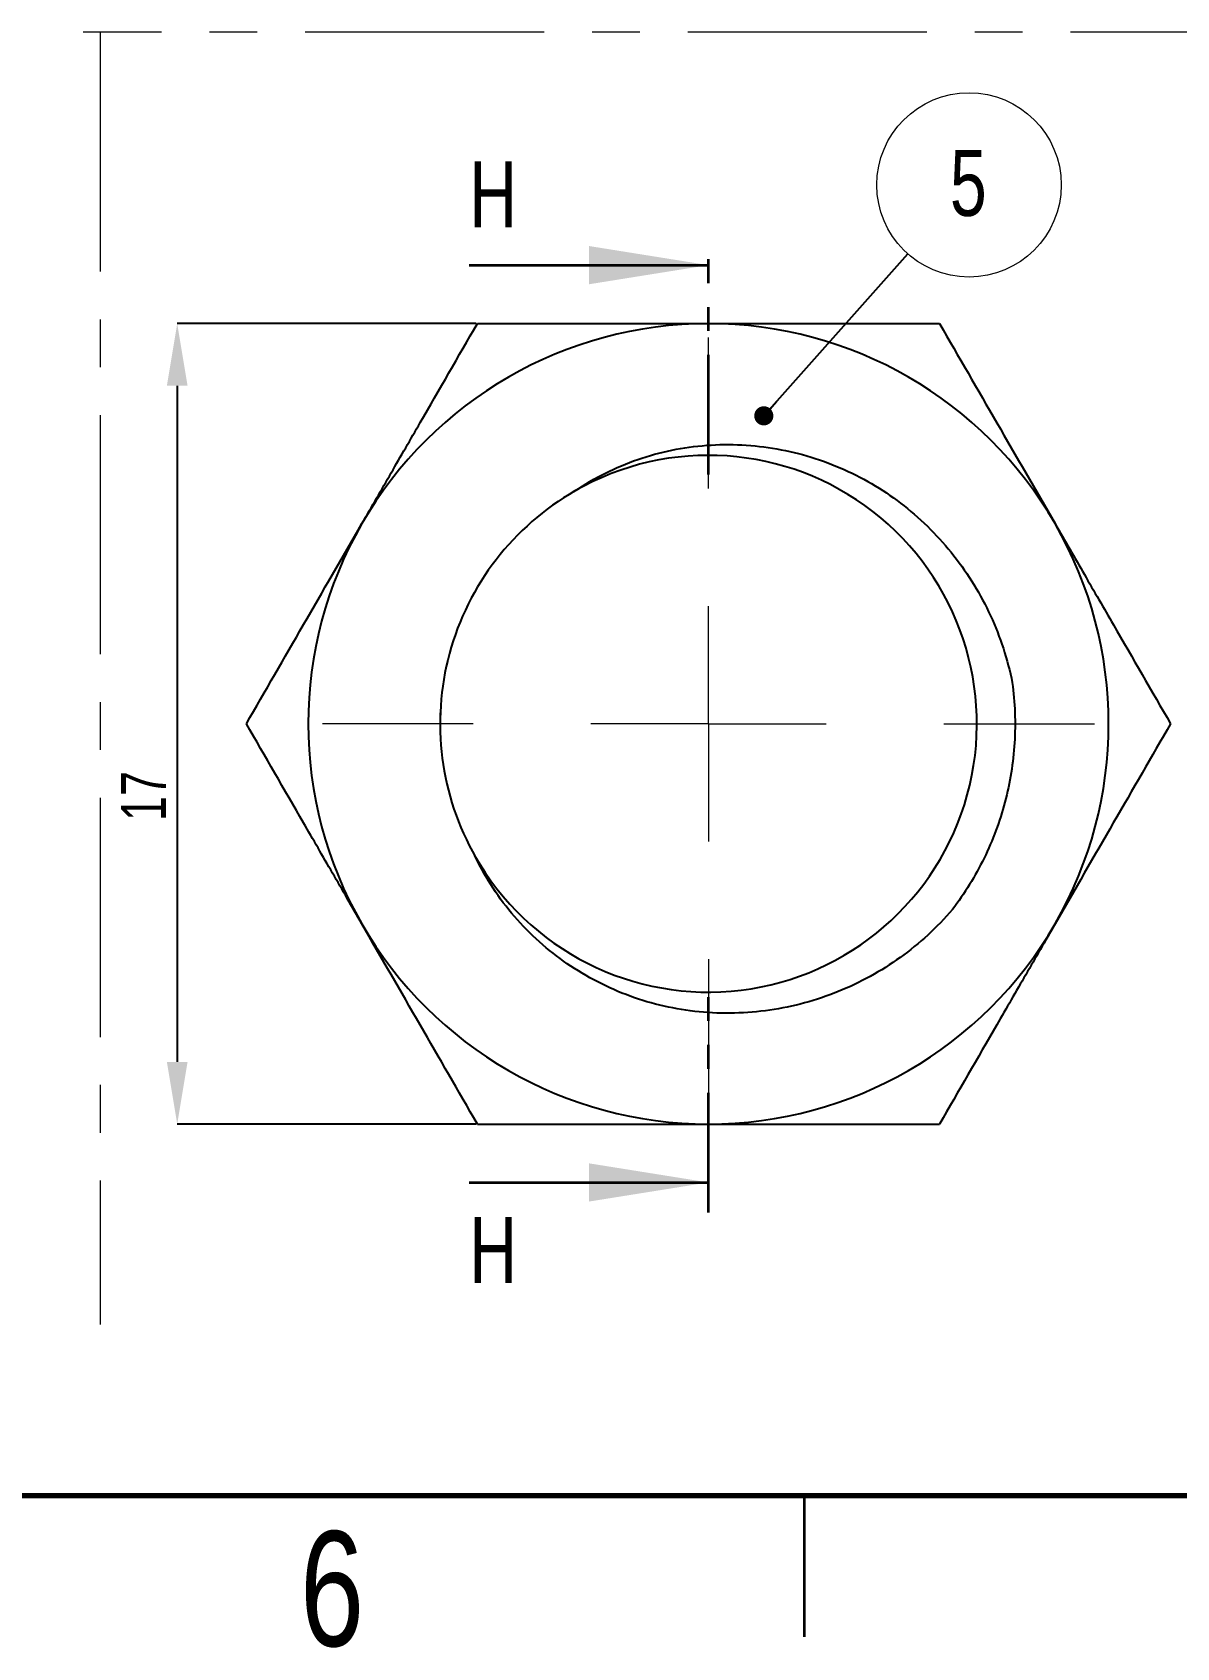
# Model space of a CAD drawing. Header units: millimetres. Extents: x 1113 to 2233, y 538 to 831.
# Drawn here: x 1229.4 to 1290.2, y 538 to 623.8 of the extents above; entities that cross this region are included whole.
import ezdxf

# ---------------------------------------------------------------- set-up
doc = ezdxf.new("R2010")
doc.units = ezdxf.units.MM
doc.linetypes.add('CENTERX2', pattern=[20.32, 12.7, -2.54, 2.54, -2.54])
doc.linetypes.add('PHANTOM', pattern=[12.7, 6.35, -1.27, 1.27, -1.27, 1.27, -1.27])
doc.styles.add('SLDTEXTSTYLE0', font='TXT', dxfattribs={"width": 0.75})
doc.styles.get("Standard").update_dxf_attribs({"font": 'arial.ttf'})
doc.dimstyles.new('SLDDIMSTYLE1', dxfattribs={"dimtxt": 0.18, "dimasz": 1.016, "dimexe": 0, "dimexo": 0.0625, "dimgap": 0, "dimtad": 0, "dimtih": 1, "dimtoh": 1, "dimdec": 0, "dimrnd": 1e-09, "dimzin": 0, "dimdsep": 46, "dimtxsty": 'Standard', "dimblk1": 'DOT', "dimblk2": 'DOT', "dimsah": 1, "dimcen": 0.09, "dimadec": 0, "dimazin": 0, "dimtfac": 1.016, "dimtdec": 0, "dimtofl": 0, "dimtmove": 0, "dimatfit": 3, "dimldrblk": 'DOT', "dimfxl": 1, "dimfrac": 2, "dimtolj": 1, "dimtzin": 0, "dimarcsym": 0})
doc.dimstyles.new('SLDDIMSTYLE11', dxfattribs={"dimtxt": 2.38125, "dimasz": 3.302, "dimexe": 0, "dimexo": 0.0625, "dimgap": 0.595312, "dimtad": 1, "dimdec": 6, "dimlfac": 0.4, "dimrnd": 1e-09, "dimzin": 12, "dimdsep": 46, "dimtxsty": 'SLDTEXTSTYLE0', "dimsah": 1, "dimcen": 0.09, "dimadec": 0, "dimazin": 3, "dimtfac": 1, "dimtdec": 1, "dimtofl": 0, "dimtmove": 0, "dimatfit": 3, "dimfxl": 1, "dimfrac": 2, "dimtolj": 1, "dimtzin": 12, "dimarcsym": 0})

# ---------------------------------------------------------------- blocks, each defined once
blk = doc.blocks.new('*D105')
at = {"color": 0, "linetype": 'Continuous', "lineweight": -2, "transparency": 16777216}
for p, q in [((1252.964, 608.328), (1237.087, 608.328)), ((1237.087, 605.026), (1237.087, 569.13)), ((1252.964, 565.828), (1237.087, 565.828))]:
    blk.add_line(p, q, dxfattribs=at)
at = {"color": 0, "linetype": 'Continuous', "transparency": 16777216}
for points in [[(1236.537, 605.026), (1237.637, 605.026), (1237.087, 608.328)], [(1236.537, 569.13), (1237.637, 569.13), (1237.087, 565.828)]]:
    blk.add_solid(points, dxfattribs=at)
at = {"layer": 'Defpoints', "color": 0, "linetype": 'Continuous', "transparency": 16777216}
for p in [(1253.026, 608.328), (1237.087, 565.828), (1253.026, 565.828)]:
    blk.add_point(p, dxfattribs=at)
at = {"color": 0, "linetype": 'Continuous', "lineweight": 18, "transparency": 16777216, "insert": (1234.11, 583.241), "char_height": 2.3813, "attachment_point": 2, "rotation": 90, "style": 'SLDTEXTSTYLE0'}
blk.add_mtext('\\A1;17', dxfattribs=at)
blk = doc.blocks.new('SW_NOTE_23')
at = {"color": 0, "linetype": 'Continuous', "lineweight": 0}
blk.add_circle((3.253, 3.66), 4.896, dxfattribs=at)
at = {"color": 0, "linetype": 'Continuous', "lineweight": 0, "insert": (3.217, 5.515), "char_height": 3.5, "attachment_point": 2, "style": 'SLDTEXTSTYLE0'}
blk.add_mtext('5', dxfattribs=at)
blk = doc.blocks.new('_DOT')
at = {"color": 0, "linetype": 'ByBlock', "lineweight": -2}
blk.add_line((-0.5, 0), (-1, 0), dxfattribs=at)
at = {"color": 0, "linetype": 'ByBlock', "const_width": 0.5}
blk.add_lwpolyline([(-0.25, 0, 1), (0.25, 0, 1)], format="xyb", close=True, dxfattribs=at)
blk = doc.blocks.new('SW_CENTERMARKSYMBOL_4')
at = {"color": 0, "linetype": 'Continuous', "lineweight": 0}
for p, q in [((0, 12.5), (0, 20.5)), ((0, 0), (0, 6.25)), ((-12.5, 0), (-20.5, 0)), ((0, 0), (-6.25, 0)), ((0, 0), (0, -6.25)), ((0, 0), (6.25, 0)), ((12.5, 0), (20.5, 0)), ((0, -12.5), (0, -20.5))]:
    blk.add_line(p, q, dxfattribs=at)

msp = doc.modelspace()

# ---------------------------------------------------------------- linework, layer by layer
at = {"color": 7, "linetype": 'CENTERX2', "lineweight": 18}
for p, q in [((1358.1774968, 623.7890535), (1232.0905305, 623.7890535)), ((1232.9872508, 623.7890535), (1232.9872508, 555.189951))]:
    msp.add_line(p, q, dxfattribs=at)
at = {"color": 7, "linetype": 'PHANTOM', "lineweight": 35}
for p, q in [((1265.2949649, 600.3151778), (1265.2949649, 613.0151778)), ((1265.2949649, 561.1401778), (1265.2949649, 573.8465278))]:
    msp.add_line(p, q, dxfattribs=at)
at = {"color": 7, "linetype": 'Continuous', "lineweight": 35}
for p, q in [((1252.5949649, 611.4276778), (1265.2949649, 611.4276778)), ((1252.5949649, 562.7276778), (1265.2949649, 562.7276778)), ((1270.3704686, 546.0966835), (1270.3704686, 538.5966835))]:
    msp.add_line(p, q, dxfattribs=at)
at = {"color": 7, "linetype": 'Continuous', "lineweight": 25}
msp.add_line((1258.3916201, 599.5325899), (1258.029324, 599.3279038), dxfattribs=at)
at = {"color": 7, "linetype": 'Continuous', "lineweight": 70}
msp.add_line((1520.3704686, 546.0966835), (1120.3704686, 546.0966835), dxfattribs=at)
at = {"color": 7, "linetype": 'Continuous', "lineweight": 25}
for centre, radius, start, end in [((1265.2949649, 587.0776778), 21.25, 90, 150), ((1265.2949649, 587.0776778), 21.25, 30, 90), ((1265.2991408, 587.0811041), 14.2491054, 209.362347331, 119.850103948), ((1265.2949649, 587.0776778), 14.25, 119.828682793, 209.828683759), ((1265.2949649, 587.0776778), 21.25, 150, 210), ((1265.2949649, 587.0776778), 21.25, 330, 30), ((1265.2949649, 587.0776778), 21.25, 210, 270), ((1265.2949649, 587.0776778), 21.25, 270, 330)]:
    msp.add_arc(centre, radius, start, end, dxfattribs=at)
for points, knots in [([(1246.891925, 597.7026778), (1247.4114393, 598.6025029), (1247.932433, 599.5048904), (1248.9650053, 601.2933582), (1249.4783797, 602.1825487), (1251.0107757, 604.8367363), (1252.0220939, 606.5883909), (1253.0262716, 608.3276778)], [0, 0, 0, 0, 0.25, 0.25, 0.5, 0.5, 1, 1, 1, 1]), ([(1253.0262716, 608.3276778), (1255.0283197, 608.3276778), (1257.0721207, 608.3276778), (1261.1677187, 608.3276778), (1263.2255146, 608.3276778), (1265.2949649, 608.3276778)], [0, 0, 0, 0, 0.5, 0.5, 1, 1, 1, 1]), ([(1265.2949649, 608.3276778), (1267.3678537, 608.3276778), (1269.4645362, 608.3276778), (1273.5606148, 608.3276778), (1275.5738184, 608.3276778), (1277.5636581, 608.3276778)], [0, 0, 0, 0, 0.5, 0.5, 1, 1, 1, 1]), ([(1277.5636581, 608.3276778), (1278.5697268, 606.5851156), (1279.5821663, 604.831519), (1281.6252827, 601.2927375), (1282.6560947, 599.5073188), (1283.6980047, 597.7026778)], [0, 0, 0, 0, 0.5, 0.5, 1, 1, 1, 1]), ([(1258.2068964, 599.4397887), (1259.25039, 600.1449964), (1260.3621715, 600.6995731), (1262.1291969, 601.3122826), (1262.7393848, 601.4801283), (1263.9636456, 601.7318824), (1264.5794605, 601.8170397), (1265.8183187, 601.907469), (1266.4412098, 601.9144228), (1267.6940113, 601.8507576), (1268.3187818, 601.7797514), (1269.5439482, 601.5636923), (1270.1476205, 601.4185071), (1271.3371382, 601.0538053), (1271.9261359, 600.8328315), (1273.6426691, 600.0636042), (1274.703809, 599.4201763), (1276.1729131, 598.2626004), (1276.6441148, 597.841174), (1277.5255916, 596.9556159), (1278.3497543, 596.0241369), (1279.0612172, 595.0023616), (1279.7149676, 593.9343461), (1280.0119061, 593.3778926), (1280.7939016, 591.6802683), (1281.1800959, 590.4981998), (1281.42719, 589.2643364)], [0, 0, 0, 0, 0.125, 0.125, 0.1875, 0.1875, 0.25, 0.25, 0.3125, 0.3125, 0.375, 0.375, 0.4375, 0.4375, 0.5, 0.5, 0.625, 0.625, 0.6875, 0.6875, 0.75, 0.8125, 0.8125, 0.875, 0.875, 1, 1, 1, 1]), ([(1240.7575784, 587.0776778), (1241.7636472, 588.82024), (1242.7760866, 590.5738365), (1244.8192031, 594.112618), (1245.8500151, 595.8980368), (1246.891925, 597.7026778)], [0, 0, 0, 0, 0.5, 0.5, 1, 1, 1, 1]), ([(1283.6980047, 597.7026778), (1284.217519, 596.8028526), (1284.7385127, 595.9004651), (1285.771085, 594.1119974), (1286.2844593, 593.2228069), (1287.8168553, 590.5686192), (1288.8281736, 588.8169646), (1289.8323513, 587.0776778)], [0, 0, 0, 0, 0.25, 0.25, 0.5, 0.5, 1, 1, 1, 1]), ([(1281.42719, 589.2643364), (1281.5711509, 588.2022547), (1281.609415, 587.1303573), (1281.4772736, 585.0047707), (1281.304483, 583.9397386), (1280.7631314, 581.8923951), (1280.3952529, 580.9013688), (1279.4613963, 578.9858478), (1278.8975812, 578.069474), (1278.2483718, 577.2166731)], [0, 0, 0, 0, 0.25, 0.25, 0.5, 0.5, 0.75, 0.75, 1, 1, 1, 1]), ([(1251.0639741, 587.7932657), (1251.062967, 587.7800748), (1251.0448016, 587.5421361), (1251.0448854, 587.3032862), (1251.0449646, 587.0776778)], [0, 0, 0, 0, 0.0554382771, 1, 1, 1, 1]), ([(1246.891925, 576.4526778), (1246.3724107, 577.3525029), (1245.8514171, 578.2548904), (1244.8188447, 580.0433582), (1244.3054704, 580.9325487), (1242.7730744, 583.5867363), (1241.7617562, 585.3383909), (1240.7575784, 587.0776778)], [0, 0, 0, 0, 0.25, 0.25, 0.5, 0.5, 1, 1, 1, 1]), ([(1251.0449646, 587.0776778), (1251.0456574, 586.8431279), (1251.0464856, 586.5627354), (1251.0691309, 586.2834624), (1251.0728333, 586.2378029)], [0, 0, 0, 0, 0.8365056939, 1, 1, 1, 1]), ([(1289.8323513, 587.0776778), (1288.8262826, 585.3351156), (1287.8138431, 583.581519), (1285.7707267, 580.0427375), (1284.7399147, 578.2573188), (1283.6980047, 576.4526778)], [0, 0, 0, 0, 0.5, 0.5, 1, 1, 1, 1]), ([(1278.2483718, 577.2166731), (1277.4192794, 576.2590681), (1276.4977628, 575.4108593), (1274.9704275, 574.3102444), (1274.4333892, 573.9701875), (1273.3295637, 573.3614375), (1272.1974433, 572.8234051), (1271.0099961, 572.4236505), (1269.7943161, 572.0944582), (1269.1712337, 571.9655725), (1267.3083652, 571.6955613), (1266.0590479, 571.662541), (1264.1733315, 571.8460571), (1263.5477415, 571.9476397), (1262.3273288, 572.2254553), (1261.7286742, 572.4020139), (1259.9672366, 573.0442212), (1258.8283188, 573.631626), (1257.282757, 574.6957546), (1256.7911347, 575.0819033), (1255.8554159, 575.9176071), (1255.4084683, 576.3705557), (1254.1694913, 577.798773), (1253.481025, 578.8457947), (1252.9328541, 579.9896092)], [0, 0, 0, 0, 0.125, 0.125, 0.1875, 0.1875, 0.25, 0.3125, 0.3125, 0.375, 0.375, 0.5, 0.5, 0.5625, 0.5625, 0.625, 0.625, 0.75, 0.75, 0.8125, 0.8125, 0.875, 0.875, 1, 1, 1, 1]), ([(1253.0262716, 565.8276778), (1252.0202029, 567.57024), (1251.0077635, 569.3238365), (1248.964647, 572.862618), (1247.933835, 574.6480368), (1246.891925, 576.4526778)], [0, 0, 0, 0, 0.5, 0.5, 1, 1, 1, 1]), ([(1283.6980047, 576.4526778), (1283.1784904, 575.5528526), (1282.6574967, 574.6504651), (1281.6249244, 572.8619974), (1281.11155, 571.9728069), (1279.5791541, 569.3186192), (1278.5678358, 567.5669646), (1277.5636581, 565.8276778)], [0, 0, 0, 0, 0.25, 0.25, 0.5, 0.5, 1, 1, 1, 1]), ([(1253.0262716, 565.8276778), (1255.0283197, 565.8276778), (1257.0721207, 565.8276778), (1261.1677187, 565.8276778), (1263.2255145, 565.8276778), (1265.2949649, 565.8276778)], [0, 0, 0, 0, 0.5, 0.5, 1, 1, 1, 1]), ([(1265.2949649, 565.8276778), (1267.3678537, 565.8276778), (1269.4645362, 565.8276778), (1273.5606148, 565.8276778), (1275.5738184, 565.8276778), (1277.5636581, 565.8276778)], [0, 0, 0, 0, 0.5, 0.5, 1, 1, 1, 1])]:
    msp.add_open_spline(points, degree=3, knots=knots, dxfattribs=at)
at = {"color": 7, "linetype": 'Continuous', "lineweight": 35}
for points in [[(1265.2949649, 611.4276778), (1258.9449649, 612.4436778), (1258.9449649, 610.4116778)], [(1265.2949649, 562.7276778), (1258.9449649, 563.7436778), (1258.9449649, 561.7116778)]]:
    msp.add_solid(points, dxfattribs=at)

# ---------------------------------------------------------------- block references
at = {"color": 7, "linetype": 'Continuous', "lineweight": 0}
for name, p in [('SW_NOTE_23', (1275.8769353, 612.0275589)), ('SW_CENTERMARKSYMBOL_4', (1265.2949649, 587.0776778))]:
    msp.add_blockref(name, p, dxfattribs=at)

# ---------------------------------------------------------------- texts
at = {"color": 7, "linetype": 'Continuous', "char_height": 3.5, "attachment_point": 1, "style": 'SLDTEXTSTYLE0'}
for insert in [(1252.5949649, 616.938484), (1252.5949649, 560.8925793)]:
    msp.add_mtext('H', dxfattribs=dict(at, insert=insert))
at = {"color": 7, "linetype": 'Continuous', "lineweight": 0, "insert": (1245.3090853, 544.2103739), "char_height": 6.096, "attachment_point": 2, "style": 'SLDTEXTSTYLE0'}
msp.add_mtext('6', dxfattribs=at)

# ---------------------------------------------------------------- dimensions: what is measured, and where the dimension line sits
at = {"color": 7, "linetype": 'Continuous', "lineweight": 18}
dim = msp.add_linear_dim(base=(1237.0870286, 565.8276778), p1=(1253.0262716, 608.3276778), p2=(1253.0262716, 565.8276778), angle=90, dimstyle='SLDDIMSTYLE11', dxfattribs=at)
dim.commit()
dim.dimension.update_dxf_attribs({"geometry": '*D105', "text_midpoint": (1237.0870286, 583.2407627), "dimtype": 160})

# ---------------------------------------------------------------- leaders
at = {"color": 7, "linetype": 'Continuous', "lineweight": 0}
msp.add_leader([(1268.2344099, 603.4278271), (1275.8769353, 612.0275589)], dimstyle='SLDDIMSTYLE1', dxfattribs=at)

doc.saveas('drawing.dxf')
